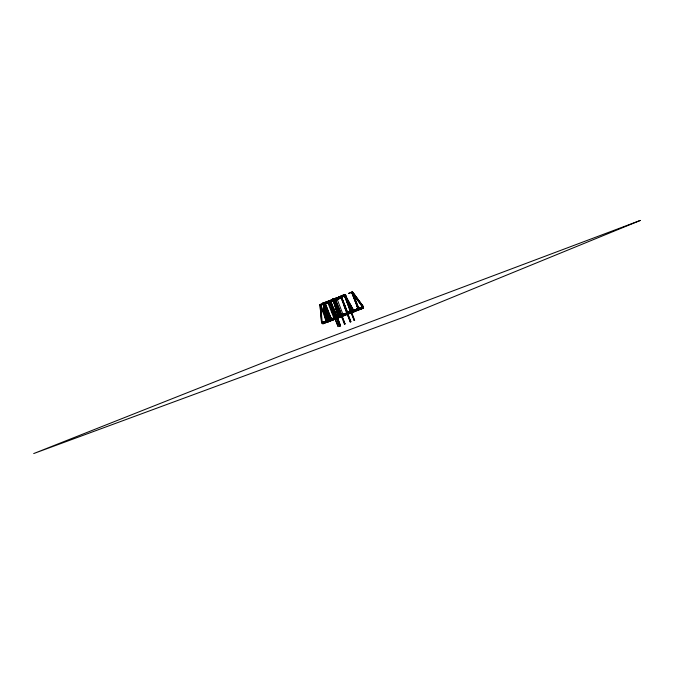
<?xml version="1.0" encoding="UTF-8"?>
<svg xmlns="http://www.w3.org/2000/svg" width="674" height="674" viewBox="0 0 674 674"><rect width="100%" height="100%" fill="white"/><g stroke="black" fill="none" stroke-linecap="round" stroke-linejoin="round"><path stroke-width="1.01" d="M329.813 316.915L329.923 319.181M330.235 319.889L329.822 316.738M330.42 319.821L330.302 317.976M330.42 316.687L331.027 319.282L331.431 319.122L325.609 304.041M330.85 319.35L331.077 317.681M328.819 316.881L328.6 320.335L328.971 316.999M329.148 320.125L329.535 316.595L329.148 320.125L329.628 321.245L329.493 320.175M329.738 319.897L330.024 317.867L329.898 319.838M325.399 321.675L325.963 318.111L325.348 321.683L326.073 321.405L326.435 319.366L326.132 321.388M340.1 297.9L334.051 300.174M340.151 298.034L338.146 298.582L337.767 297.596L341.533 295.953L341.912 296.948L337.362 298.877L336.638 298.026M339.763 315.676L341.28 315.044L339.46 315.786L333.074 298.961L338.525 316.106M340.606 315.381L342.106 315.036M344.911 313.646L340.033 315.634M339.915 315.912L339.182 312.803L339.696 315.996M325.011 303.182L331.229 319.274L344.844 314.025L344.153 314.286M347.809 312.525L343.976 314.421M341.853 315.238L344.178 313.924M328.196 301.649L338.171 326.612L331.271 309.526M350.716 311.413L346.866 312.997L347.708 312.669M337.598 298.793L336.983 297.891L340.741 296.24L347.27 313.149L347.818 312.947L341.288 296.038M342.518 295.456L344.869 294.454L353.648 310.284L350.581 311.826L344.111 295.069L344.97 294.732L342.518 295.456L344.869 294.454L351.449 311.439L350.606 311.818L351.39 311.498L349.435 308.861L349.688 310.225L350.8 311.725L344.304 294.664L353.193 310.773L353.757 310.554M349.814 312.121L340.656 315.365M337.219 297.798L340.842 296.518M342.628 295.726L344.406 294.942L354.145 320.462L354.625 320.276L351.718 312.517M338.752 297.478L341.398 296.307L340.547 296.644M341.465 316.089L348.66 313.326L348.273 312.458M350.202 313.124L349.713 311.919M336.082 299.382L323.309 304.075L322.922 303.081L323.621 302.786L323.849 303.856M323.562 303.132L335.534 298.464M335.644 298.734L335.644 298.498M341.533 295.953L340.496 296.333L350.312 321.953L343.605 304.597M339.763 298.203L338.483 298.734M329.679 320.015L322.071 322.627L325.272 321.616M324.683 303.022L335.231 298.641L345.021 323.992L338.314 306.628M329.822 301.185L332.594 300.048M322.172 322.897L326.519 321.127L326.907 322.13L326.258 321.228M334.582 318.12L333.925 318.077M334.11 317.993L335.593 317.378L322.248 322.56L327.884 320.816L328.011 321.877M324.801 321.894L332.223 318.962L330.883 319.543M333.664 318.002L333.975 318.355L327.572 301.893M329.628 302.036L335.694 317.648L335.189 317.547M325.239 303.932L336.419 299.248M329.872 321.153L322.964 323.747L322.484 322.458L322.871 323.773L328.541 321.591M324.565 303.376L331.204 320.495L328.221 321.709L332.088 320.285L331.465 319.4M338.424 298.599L339.14 298.312M333.504 308.759L333.925 308.599L340.522 325.694L339.494 326.115L329.763 300.89L339.881 325.972M331.077 319.282L336.132 317.041M341.735 315.129L331.482 319.147L332.729 318.667M348.601 312.306L349.494 311.952L349.671 312.45M331.819 319.308L336.099 317.589M335.315 317.951L338.171 316.788L335.467 317.85M348.719 312.576L349.595 312.222M328.988 321.506L340.496 317.092L333.571 299.104L332.821 299.374L334.27 298.919L333.436 299.138M336.983 297.891L345.484 294.572L345.863 295.557L338.542 298.447M348.685 293.266L352.418 291.8L363.572 306.965L354.566 310.369L363.497 306.948M338.264 297.731L345.358 294.909M348.787 293.535L352.291 292.137M329.889 319.527L323.461 302.853L326.056 320.984L325.618 321.363M329.755 319.577L330.403 319.333L325.677 321.136L323.082 303.014L329.139 318.718M336.992 317.243L333.992 317.976M330.504 319.611L324.068 302.946L330.504 319.611L325.778 321.405L326.056 320.984M350.008 311.902L348.028 312.685C348.846 315.474 362.595 306.855 348.584 313.486L348.273 312.685M336.04 317.505L336.158 317.471M335.012 299.879L344.456 324.211M356.015 309.669L358.18 308.818M362.199 307.218L359.571 308.262L362.199 307.218C363.438 309.433 361.871 306.603 363.286 308.212L362.73 307.192L363.286 308.212M348.129 312.955L350.109 312.163M358.088 310.141L357.608 309.265L354.381 310.546L357.894 309.189M359.63 308.532L362.519 307.386L359.68 308.481M331.195 319.206L327.126 320.807L327.387 321.936L325.837 317.901M331.6 319.055L332.931 318.524M334.649 317.85L335.997 317.319M346.857 312.997L361.525 307.319M362.048 307.437L352.35 311.127L352.738 312.129L352.553 311.051M351.491 311.615L351.904 312.652L362.898 308.372M338.112 316.586L338.651 317.538L332.72 299.104L335.264 298.338L335.382 299.433L337.278 298.911L336.899 297.916L335.003 298.439L341.381 315.314M336.899 297.916L322.922 303.081M334.641 298.911L336.141 298.531M339.199 315.887L332.72 299.104L334.169 298.649L334.776 299.669M322.391 322.846L338.727 316.14M340.631 315.71L341.162 315.499L340.311 315.794M351.55 312.256L351.516 311.548M357.608 309.265L357.616 310.394L357.009 309.408M362.435 308.439L351.247 312.728L354.389 320.369M337.758 306.855L338.373 306.611M335.913 308.684L336.545 308.439M320.824 306.796L322.223 322.585L333.596 318.499M336.107 317.277L323.099 322.206M353.943 310.293L355.661 309.627M358.298 308.852L351.702 292.373L358.113 308.978L363.412 306.923L358.239 308.625M322.644 322.753L333.108 318.718M324.834 303.249L331.187 320.158L334.186 319.046M334.211 318.928L340.985 316.3M327.387 321.936L339.123 317.37L338.736 316.367M327.042 321.035L321.675 323.107L319.956 304.53L332.206 299.812M320.099 304.808L332.299 300.073M320.319 305.516L333.529 300.427M337.623 298.911L334.203 300.334M337.674 299.045L333.967 300.537L334.708 300.318M339.182 312.803L339.856 315.946M338.887 316.005L340.05 315.55M340.825 315.322L341.432 315.087M341.802 315.103L343.058 314.615M343.833 314.311L344.532 314.042M345.223 313.772L346.63 313.536M347.363 312.947L347.969 312.711M339.679 314.084L340.126 315.836L338.163 316.241L338.929 315.954L334.228 301.168L333.605 301.413L338.306 316.19M340.926 315.592L341.667 315.314M343.386 314.589L341.912 314.8M345.526 313.755L346.815 313.258M350.253 311.919L347.59 312.955L341.154 296.4M342.881 315.087L343.487 314.851M345.838 313.916L350.564 312.096M322.964 323.747L322.686 322.374M341.364 316.772L353.757 311.969M329.308 319.847L322.071 322.627M329.569 319.746L331.406 319.038M334.481 317.858L333.857 318.094M351.609 311.211L363.404 306.678L351.702 311.203L345.383 294.597M360.464 307.908L360.683 309.13L361.129 309.037L360.573 307.673M344.397 324.236L345.08 323.975M350.177 322.003L350.868 321.734L347.885 314.025M322.56 322.736L335.071 317.901M331.381 320.074L333.268 319.299M331.204 320.495L324.379 303.435M330.462 300.933L340.092 325.887L330.277 301M340.522 325.694L330.698 300.857M354.145 320.462L354.625 320.276M354.128 310.293L355.864 309.627M357.835 308.869L356.209 309.804L357.945 309.139L357.709 308.751M333.436 318.406L333.984 318.195M335.307 317.69L335.854 317.479M336.553 317.21L338.693 316.283M340.033 315.777L341.213 315.322M332.838 318.937L330.631 319.249M337.927 317.606L340.732 316.527M337.623 317.74L341.213 316.367M339.494 326.115L340.092 325.887M337.421 298.97L338.247 298.658M337.472 299.104L340.395 298.077L334.018 300.671L340.446 298.203L337.531 299.239M336.89 299.509L335.323 300.099M349.688 310.225L351.044 311.632M350.143 312.188L348.205 312.93L349.157 312.567M348.584 313.486L348.551 312.787M350.177 312.888L349.991 311.691M351.735 312.247L352.224 312.003M350.868 321.734L347.759 314.076M343.479 304.656L344.17 304.387L347.017 312.155M348.921 303.688L349.486 303.477M361.946 307.159L354.928 310.116M347.54 312.736L350.674 311.557M325.559 305.263L325.129 305.415L327.598 320.622L325.769 308.161M350.455 311.952L347.649 313.006L361.466 307.344M331.92 320.209L352.864 312.062L352.477 311.051L339.317 316.123L339.645 317.193L339.157 315.895M339.123 317.37L338.592 316.418M345.754 296.762L345.189 296.973L352.772 310.621L353.648 310.284L349.612 311.902L349.755 312.416M330.513 319.24L349.368 312.247M349.056 312.306L348.087 312.669L361.904 307.639M350.143 311.902L349.183 312.256L350.244 312.163M350.269 311.851L351.221 311.498M327.53 320.403L336.368 317.066M327.151 320.883L339.258 316.19L338.803 316.342L338.028 313.25M327.631 320.681L336.275 317.412M337.32 298.068L337.868 297.866M335.222 299.829L335.972 299.551M335.273 299.964L336.023 299.686M333.032 308.743L333.2 308.667M326.351 312.921L326.772 312.77L328.019 320.462M324.876 321.877L331.709 319.308M334.708 317.783L336.04 317.294M322.29 322.576L325.896 321.262M335.871 317.656L335.433 317.311M362.46 306.973L353.302 294.083M352.418 291.8L363.303 306.653M358.989 308.33L357.793 307.192M359.562 308.06L356.883 306.08L357.473 307.31M335.829 298.43L334.986 298.708L335.703 298.388L336.208 299.416L324.649 304.151M342.358 315.929L349.292 313.242M350.927 313.031L350.556 312.062L342.628 314.935M352.485 312.45L352.114 311.481M341.271 315.685L334.843 298.809M343.748 314.345L346.899 313.225M350.438 312.155L347.961 312.576M340.126 315.836L338.272 316.519L338.896 316.274L333.335 298.86L340.37 317.142M347.228 312.997L350.337 311.885M338.786 315.996L339.957 315.601M345.139 313.806L348.879 312.458M353.168 294.125L362.595 306.931M345.535 295.667L345.054 294.707L345.484 294.572M338.053 297.495L338.491 297.352M334.515 299.778L336.149 299.349M334.127 298.784L336.031 298.262M326.941 320.765L321.574 322.838L319.99 304.538M361.129 309.037L360.514 307.698M319.956 304.53L326.342 321.001M356.883 306.08L359.604 308.397M357.372 307.344L359.015 308.633M351.954 311.278L350 308.65L352.199 311.186L351.424 311.177M350.724 309.829L351.659 311.085L340.547 315.322L340.766 315.803L341.314 315.592L334.397 298.675M349.191 308.953L351.154 311.59L344.549 294.58L353.412 310.377M363.21 306.687L352.283 291.842L358.821 308.397M344.549 294.58L353.336 310.411M345.433 296.88L353.007 310.537M352.19 291.867L358.77 308.667M351.803 292.348L358.282 309.08M357.169 308.962L357.389 309.433M357.212 309.332L357.616 310.394M356.748 309.113L356.95 309.61M356.268 309.299L356.504 309.779M354.465 310.579L354.634 311.624L354.263 310.663M353.597 310.621L353.993 311.632L353.395 310.706M351.845 311.472L352.089 312.096L351.71 311.481M345.155 294.673L347.203 299.703M347.843 301.649L351.272 310.234M345.037 296.13L350.96 311.455M348.736 312.407L348.534 312.247M348.45 312.281L347.514 313.065L341.086 296.425M347.717 312.559L345.307 313.595M346.023 313.326L346.318 313.755M344.094 313.958L344.254 314.547M337.059 298.978L343.159 314.884M342.636 314.522L342.796 315.112M335.349 299.745L341.288 315.356M340.421 315.988L340.918 316.906L332.745 320.032L332.493 319.013M333.31 299.205L339.595 315.735M339.907 316.224L340.277 317.193M332.964 299.34L334.085 302.255M335.205 305.162L336.334 308.077M329.974 300.806L339.704 326.039M330.37 302.07L331.103 303.966M329.637 300.916L336.031 317.715M329.839 301.944L335.955 317.74M334.54 317.808L334.001 317.968M325.163 304.227L326.25 307.058M327.337 309.88L330.976 319.299M325.34 305.238L326.064 307.125M327.16 309.947L329.704 316.544M323.908 303.014L330.184 319.425M329.679 319.611L323.301 302.921L325.887 321.051M320.681 304.555L325.121 315.996M333.874 301.303L338.66 316.055M338.331 313.317L338.963 316.291M325.854 311.388L325.348 308.271L327.126 320.807L325.112 308.363M326.191 313.461L327.193 319.678M326.418 320.849L324.186 305.212L325.095 311.969M325.23 312.93L326.368 320.875M324.927 312.037L324.346 305.145L326.199 320.934L325.062 312.997M323.242 302.946L325.837 321.068M640.3 220.44L405.352 316.561L33.7 453.56L284.588 354.187L640.3 220.44M360.026 308.245L357.212 305.962L360.026 308.245"/></g></svg>
